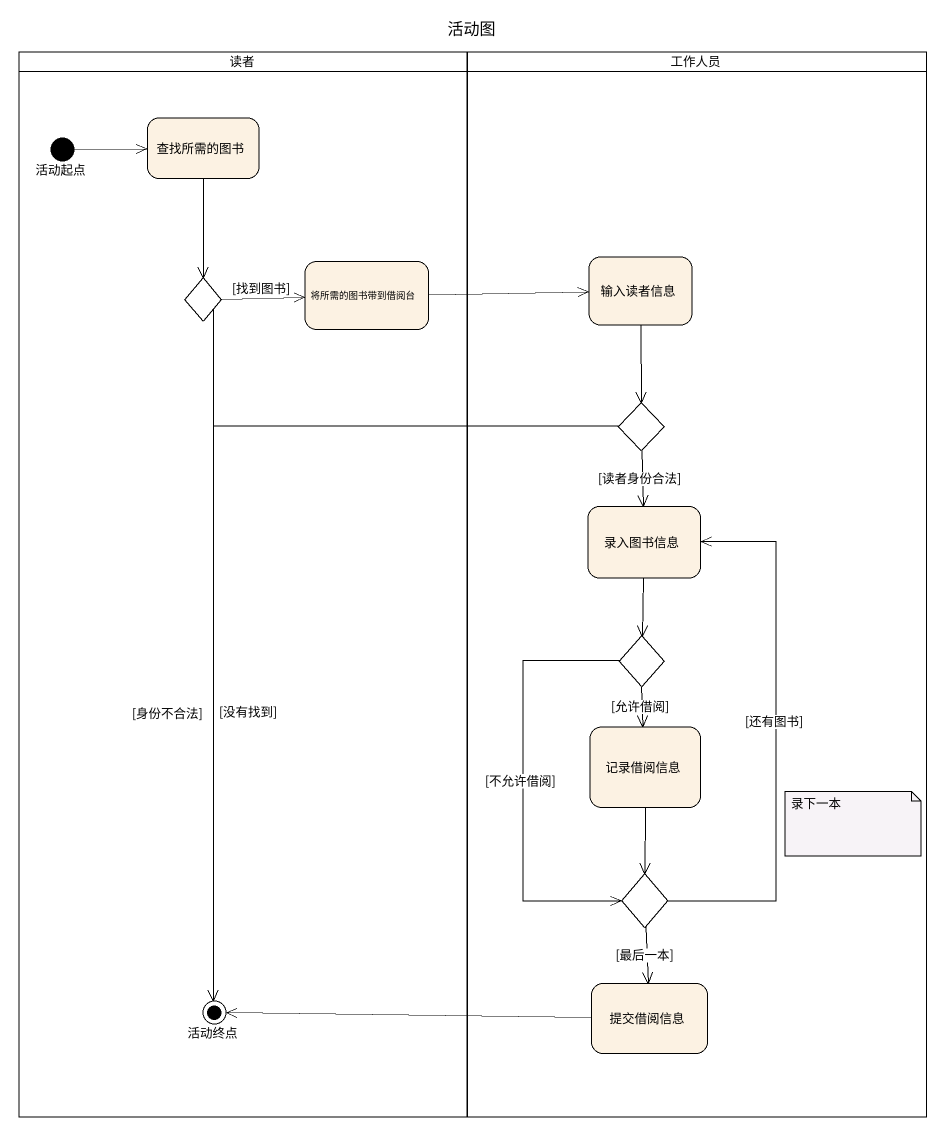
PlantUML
@startuml
title 活动图
hide empty description
state 读者 <<partition>> {
  state 查找所需的图书
  state 活动起点 <<start>>
  state choice1 <<choice>>
  state 将所需的图书带到借阅台
  state 活动终点 <<end>>
}
state 工作人员 <<partition>> {
  state 输入读者信息
  state choice2 <<choice>>
  state 录入图书信息
  state choice3 <<choice>>
  state 记录借阅信息
  state choice4 <<choice>>
  state 提交借阅信息
}
查找所需的图书 --> choice1
活动起点 -right-> 查找所需的图书
choice1 -right-> 将所需的图书带到借阅台 : [找到图书]
choice1 --> 活动终点 : [没有找到]
将所需的图书带到借阅台 -right-> 输入读者信息
输入读者信息 --> choice2
choice2 --> 录入图书信息 : [读者身份合法]
choice2 --> 活动终点 : [身份不合法]
录入图书信息 --> choice3
choice3 --> 记录借阅信息 : [允许借阅]
choice3 --> choice4 : [不允许借阅]
记录借阅信息 --> choice4
choice4 -up-> 录入图书信息 : [还有图书]
choice4 --> 提交借阅信息 : [最后一本]
提交借阅信息 -left-> 活动终点
note as N1
  录下一本
end note
@enduml
